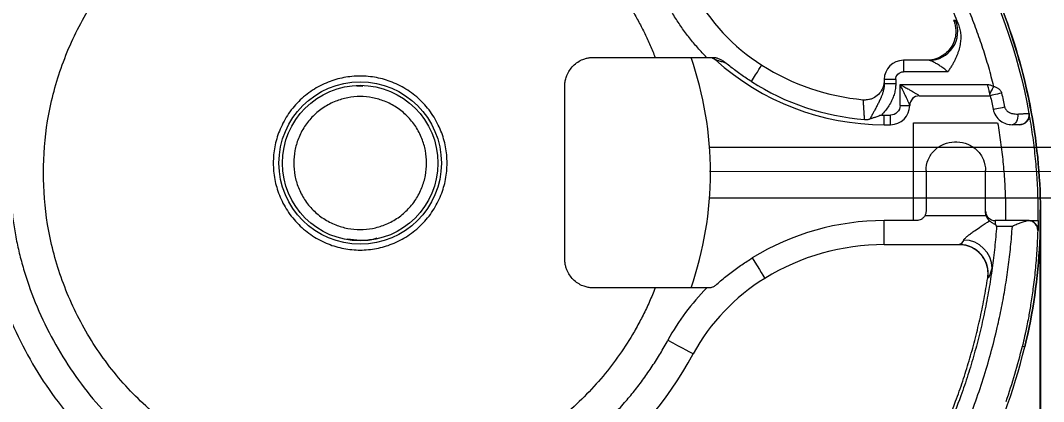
# Model space of a CAD drawing. Header units: millimetres. Extents: x 150 to 443, y 88 to 295.
# Drawn here: x 185.5 to 238.9, y 198.7 to 218.5 of the extents above; entities that cross this region are included whole.
import ezdxf

# ---------------------------------------------------------------- set-up
doc = ezdxf.new("R2010")
doc.units = ezdxf.units.MM
doc.header["$PDSIZE"] = -1
doc.dimstyles.new('ISO-25', dxfattribs={"dimtxt": 2.5, "dimasz": 2.5, "dimexe": 1.25, "dimexo": 0.625, "dimtad": 1, "dimtxsty": 'Standard', "dimcen": 2.5, "dimadec": 0, "dimazin": 0, "dimtfac": 1, "dimtmove": 0, "dimatfit": 3, "dimfxl": 1, "dimarcsym": 0})

# ---------------------------------------------------------------- blocks, each defined once
blk = doc.blocks.new('*D25')
at = {"color": 0, "lineweight": -2}
for p, q in [((238.683, 208.659), (238.683, 147.592)), ((270.734, 205.686), (270.734, 147.592)), ((241.183, 148.842), (268.234, 148.842)), ((270.734, 148.842), (378.651, 148.842))]:
    blk.add_line(p, q, dxfattribs=at)
at = {"color": 0}
for points in [[(241.183, 149.259), (241.183, 148.425), (238.683, 148.842)], [(268.234, 149.259), (268.234, 148.425), (270.734, 148.842)]]:
    blk.add_solid(points, dxfattribs=at)
at = {"layer": 'Defpoints', "color": 0}
for p in [(238.683, 209.284), (270.734, 206.311), (270.734, 148.842)]:
    blk.add_point(p, dxfattribs=at)
at = {"color": 0, "insert": (329.692, 150.717), "char_height": 2.5, "attachment_point": 5}
blk.add_mtext(' UL2468 26# red and black wire L=155±10mm', dxfattribs=at)

msp = doc.modelspace()

# ---------------------------------------------------------------- linework, layer by layer
at = {"color": 7, "linetype": 'Continuous', "lineweight": 15}
for p, q in [((234.265, 218.516), (234.163, 218.517)), ((215.391, 216.595), (218.604, 216.595)), ((218.604, 216.595), (221.286, 216.595)), ((231.547, 216.442), (231.547, 215.842)), ((232.883, 216.442), (231.547, 216.442)), ((233.863, 215.842), (231.547, 215.842)), ((203.219, 215.099), (203.045, 215.082)), ((203.361, 215.085), (203.219, 215.099)), ((213.889, 206.084), (213.889, 215.093)), ((230.546, 215.441), (230.546, 215.218)), ((231.146, 215.441), (230.546, 215.441)), ((231.146, 215.218), (230.546, 215.218)), ((231.146, 215.441), (231.146, 215.218)), ((231.374, 215.19), (235.932, 215.19)), ((231.374, 214.089), (231.374, 215.19)), ((232.375, 214.592), (232.375, 214.589)), ((232.375, 214.589), (236.077, 214.589)), ((231.374, 214.089), (231.875, 214.089)), ((230.397, 213.589), (230.546, 213.588)), ((230.546, 213.588), (230.874, 213.588)), ((230.546, 213.088), (230.546, 213.588)), ((230.874, 213.088), (230.874, 213.588)), ((238.093, 213.678), (238.104, 213.678)), ((230.546, 213.088), (230.874, 213.088)), ((232.081, 213.182), (236.459, 213.182)), ((232.081, 208.09), (232.081, 213.182)), ((234.218, 212.187), (234.336, 212.187)), ((232.726, 210.694), (232.726, 208.591)), ((235.829, 208.532), (235.829, 210.694)), ((230.546, 206.839), (230.546, 208.09)), ((232.225, 208.09), (230.546, 208.09)), ((235.86, 208.34), (232.659, 208.34)), ((236.329, 208.09), (236.329, 207.886)), ((238.043, 208.09), (236.329, 208.09)), ((238.065, 208.09), (238.043, 208.09)), ((237.229, 207.79), (236.404, 207.79)), ((238.548, 207.575), (238.565, 207.575)), ((230.546, 206.839), (234.478, 206.839)), ((235.941, 205.108), (235.956, 205.108)), ((218.604, 204.583), (215.391, 204.583)), ((221.291, 204.583), (218.604, 204.583)), ((237.75, 201.545), (237.753, 201.545)), ((237.753, 201.545), (237.876, 201.515))]:
    msp.add_line(p, q, dxfattribs=at)
at = {"color": 0, "linetype": 'Continuous', "lineweight": 15}
msp.add_line((262.733, 211.903), (221.436, 211.905), dxfattribs=at)
at = {"color": 1, "linetype": 'Continuous', "lineweight": 15}
for p, q in [((221.436, 210.668), (262.753, 210.64)), ((221.436, 209.284), (262.691, 209.253)), ((238.121, 208.09), (238.576, 208.09))]:
    msp.add_line(p, q, dxfattribs=at)
at = {"color": 7, "linetype": 'Continuous', "lineweight": 15, "flags": 128}
for points in [[(223.617, 215.333), (223.732, 215.514), (223.838, 215.681), (223.932, 215.83), (224.013, 215.957), (224.078, 216.059), (224.125, 216.133), (224.154, 216.179), (224.164, 216.194)], [(230.546, 215.386), (230.524, 215.18), (230.468, 215)], [(236.055, 214.686), (236.071, 214.717), (236.09, 214.756), (236.113, 214.8), (236.139, 214.85), (236.167, 214.904), (236.196, 214.962), (236.227, 215.022), (236.258, 215.083)], [(236.666, 214.73), (236.558, 214.705), (236.45, 214.681), (236.348, 214.657), (236.257, 214.636), (236.181, 214.618), (236.123, 214.605), (236.088, 214.597), (236.076, 214.594)], [(236.229, 213.889), (236.241, 213.892), (236.277, 213.899), (236.334, 213.911), (236.411, 213.926), (236.503, 213.945), (236.606, 213.966), (236.714, 213.988), (236.823, 214.01)], [(237.513, 213.644), (237.513, 213.539), (237.5, 213.436), (237.475, 213.34), (237.437, 213.255), (237.39, 213.184), (237.334, 213.131), (237.273, 213.099), (237.21, 213.088)], [(223.668, 206.149), (223.801, 205.932), (223.926, 205.728), (224.039, 205.544), (224.137, 205.385), (224.216, 205.256), (224.274, 205.16), (224.31, 205.102), (224.322, 205.082)], [(219.27, 201.866), (219.527, 201.726), (219.774, 201.591), (220.002, 201.467), (220.202, 201.359), (220.366, 201.269), (220.488, 201.203), (220.563, 201.162), (220.589, 201.149)]]:
    msp.add_lwpolyline(points, dxfattribs=at)
at = {"color": 7, "linetype": 'Continuous', "lineweight": 15}
for radius in [4.233, 4.05]:
    msp.add_circle((203.219, 211.089), radius, dxfattribs=at)
for centre, radius, start, end in [((229.742, 224.978), 10.406, 208.4802, 237.5819), ((232.878, 217.943), 1.501, 270.1926, 22.435), ((203.219, 210.589), 18.268, 340.806, 19.194), ((221.409, 216.094), 0.5, 48.0031, 68.7463), ((230.546, 226.243), 13.155, 228.0031, 270), ((230.546, 226.243), 11.904, 237.5819, 264.7324), ((231.547, 215.441), 1.001, 90, 180), ((230.546, 226.243), 12.925, 237.5819, 265.445), ((232.374, 214.092), 0.499, 89.8816, 179.8791), ((232.375, 214.089), 0.5, 90, 180), ((229.545, 215.386), 1.001, 264.7324, 289.7326), ((230.874, 214.089), 1.001, 270, 360), ((237.6, 213.588), 0.5, 270.0001, 10.2983), ((236.329, 208.591), 0.5, 180, 270), ((230.546, 194.935), 13.155, 90, 121.5205), ((234.671, 205.576), 1.504, 1.46, 89.1562), ((230.546, 194.935), 11.904, 90, 121.5205), ((234.474, 205.339), 1.5, 351.1345, 89.8652), ((229.807, 196.138), 10.492, 121.5205, 151.4766), ((203.219, 210.589), 19.77, 306.3335, 331.4766), ((203.189, 210.189), 35.626, 341.1276, 345.9595)]:
    msp.add_arc(centre, radius, start, end, dxfattribs=at)
for points, knots in [([(219.889, 235.051), (220.05, 234.956), (220.371, 234.767), (220.847, 234.474), (221.319, 234.174), (221.785, 233.867), (222.245, 233.552), (222.701, 233.229), (223.151, 232.899), (223.596, 232.562), (224.036, 232.217), (225.059, 231.388), (226.605, 230.002), (228.552, 227.942), (230.322, 225.729), (231.584, 223.85), (232.444, 222.397), (232.981, 221.417), (233.485, 220.421), (233.959, 219.409), (234.247, 218.721), (234.391, 218.377)], [0, 0, 0, 0, 0.0248713, 0.0497167, 0.0745426, 0.0993557, 0.1241627, 0.1489701, 0.1737847, 0.198613, 0.2234616, 0.2483372, 0.3741588, 0.5000041, 0.6258256, 0.751671, 0.801386, 0.8510234, 0.9006362, 0.9502774, 1, 1, 1, 1]), ([(218.604, 204.583), (218.557, 204.463), (218.461, 204.223), (218.308, 203.868), (218.146, 203.517), (217.977, 203.17), (217.799, 202.826), (217.613, 202.487), (217.247, 201.855), (216.66, 200.955), (215.775, 199.828), (214.786, 198.77), (213.322, 197.459), (211.271, 196.066), (208.558, 194.866), (205.719, 194.178), (202.893, 193.998), (200.149, 194.285), (197.489, 195.015), (194.922, 196.211), (192.528, 197.884), (190.437, 199.989), (188.755, 202.433), (187.554, 205.095), (186.854, 207.839), (186.628, 210.589), (186.854, 213.338), (187.554, 216.083), (188.755, 218.745), (190.437, 221.189), (192.528, 223.294), (194.922, 224.967), (197.489, 226.162), (200.149, 226.893), (202.893, 227.18), (205.719, 227), (208.558, 226.311), (211.271, 225.112), (213.322, 223.719), (214.786, 222.408), (215.775, 221.351), (216.66, 220.223), (217.3, 219.242), (217.756, 218.439), (218.065, 217.837), (218.351, 217.223), (218.52, 216.804), (218.604, 216.595)], [0, 0, 0, 0, 0.004238, 0.008471, 0.0127, 0.016928, 0.021158, 0.025391, 0.029631, 0.045125, 0.060625, 0.076612, 0.092605, 0.12507, 0.157534, 0.189483, 0.220448, 0.250047, 0.279645, 0.31061, 0.342559, 0.375024, 0.407488, 0.439437, 0.470402, 0.500001, 0.529599, 0.560564, 0.592513, 0.624978, 0.657442, 0.689391, 0.720356, 0.749955, 0.779553, 0.810519, 0.842467, 0.874932, 0.907396, 0.923383, 0.939376, 0.954871, 0.97037, 0.977783, 0.985184, 0.992585, 1, 1, 1, 1]), ([(236.258, 215.083), (236.216, 215.25), (236.132, 215.583), (235.995, 216.079), (235.849, 216.573), (235.695, 217.064), (235.531, 217.552), (235.358, 218.037), (235.176, 218.519), (234.921, 219.157), (234.581, 219.946), (234.138, 220.876), (233.663, 221.79), (233.319, 222.384), (233.146, 222.681)], [0, 0, 0, 0, 0.062569, 0.125076, 0.187542, 0.249989, 0.312438, 0.37491, 0.437427, 0.500011, 0.625081, 0.749989, 0.874905, 1, 1, 1, 1]), ([(237.876, 201.515), (238.304, 203.291), (238.566, 205.108), (238.75, 208.758), (238.673, 210.592), (238.18, 214.213), (237.765, 216.001), (236.613, 219.469), (235.875, 221.15), (234.988, 222.748)], [0, 0, 0, 0, 0.25, 0.25, 0.5, 0.5, 0.75, 0.75, 1, 1, 1, 1]), ([(234.996, 222.733), (235.881, 221.136), (236.618, 219.456), (237.768, 215.99), (238.182, 214.204), (238.673, 210.585), (238.75, 208.752), (238.565, 205.105), (238.303, 203.29), (237.876, 201.515)], [0, 0, 0, 0, 0.25, 0.25, 0.5, 0.5, 0.75, 0.75, 1, 1, 1, 1]), ([(221.286, 216.595), (221.207, 216.676), (221.049, 216.838), (220.822, 217.089), (220.601, 217.345), (220.388, 217.607), (220.183, 217.875), (219.986, 218.148), (219.797, 218.428), (219.615, 218.713), (219.44, 219.003), (219.331, 219.201), (219.276, 219.3)], [0, 0, 0, 0, 0.100487, 0.200649, 0.300568, 0.400325, 0.5, 0.599675, 0.699432, 0.799351, 0.899513, 1, 1, 1, 1]), ([(234.163, 218.517), (234.178, 218.479), (234.208, 218.402), (234.24, 218.281), (234.263, 218.159), (234.276, 218.036), (234.279, 217.914), (234.266, 217.713), (234.203, 217.432), (234.04, 217.109), (233.797, 216.825), (233.479, 216.598), (233.143, 216.477), (232.898, 216.444), (232.794, 216.443), (232.769, 216.442)], [0, 0, 0, 0, 0.042114, 0.084406, 0.126652, 0.168622, 0.210086, 0.250821, 0.372912, 0.50043, 0.615268, 0.750226, 0.894215, 0.974155, 1, 1, 1, 1]), ([(234.391, 218.377), (234.408, 218.333), (234.442, 218.245), (234.48, 218.11), (234.509, 217.973), (234.528, 217.833), (234.537, 217.692), (234.535, 217.548), (234.524, 217.403), (234.503, 217.256), (234.472, 217.106), (234.431, 216.955), (234.379, 216.801), (234.318, 216.646), (234.247, 216.489), (234.166, 216.329), (234.075, 216.168), (233.974, 216.004), (233.901, 215.897), (233.863, 215.842)], [0, 0, 0, 0, 0.05233, 0.104229, 0.155968, 0.20782, 0.260055, 0.31294, 0.366729, 0.421667, 0.47798, 0.535882, 0.595567, 0.657214, 0.720983, 0.787021, 0.85546, 0.926417, 1, 1, 1, 1]), ([(213.889, 215.093), (213.89, 215.131), (213.892, 215.207), (213.905, 215.319), (213.926, 215.43), (213.955, 215.539), (214.015, 215.707), (214.126, 215.924), (214.322, 216.162), (214.56, 216.358), (214.799, 216.481), (215.016, 216.552), (215.202, 216.588), (215.328, 216.593), (215.391, 216.595)], [0, 0, 0, 0, 0.048277, 0.096159, 0.14392, 0.191837, 0.240186, 0.370003, 0.500048, 0.629866, 0.759911, 0.840105, 0.919707, 1, 1, 1, 1]), ([(221.286, 216.595), (221.336, 216.595), (221.44, 216.595), (221.543, 216.595), (221.597, 216.595)], [0, 0, 0, 0, 0.482171, 1, 1, 1, 1]), ([(221.597, 216.595), (221.621, 216.594), (221.67, 216.593), (221.744, 216.581), (221.819, 216.564), (221.895, 216.539), (222.004, 216.493), (222.143, 216.419), (222.246, 216.339), (222.297, 216.299)], [0, 0, 0, 0, 0.094637, 0.191117, 0.290308, 0.393012, 0.499959, 0.748156, 1, 1, 1, 1]), ([(221.587, 216.562), (221.617, 216.549), (221.675, 216.525), (221.73, 216.482), (221.757, 216.461)], [0, 0, 0, 0, 0.506068, 1, 1, 1, 1]), ([(222.297, 216.299), (222.254, 216.312), (222.173, 216.336), (222.06, 216.37), (221.964, 216.399), (221.885, 216.423), (221.823, 216.442), (221.778, 216.456), (221.749, 216.465), (221.745, 216.466), (221.743, 216.466)], [0, 0, 0, 0, 0.182391, 0.346203, 0.491906, 0.620294, 0.732662, 0.83107, 0.918679, 1, 1, 1, 1]), ([(223.617, 215.333), (223.525, 215.392), (223.342, 215.51), (223.074, 215.696), (222.81, 215.889), (222.55, 216.09), (222.382, 216.229), (222.297, 216.299)], [0, 0, 0, 0, 0.1993596, 0.3990449, 0.5990504, 0.7993706, 1, 1, 1, 1]), ([(233.863, 215.842), (233.839, 215.862), (233.786, 215.907), (233.696, 215.978), (233.573, 216.07), (233.447, 216.157), (233.298, 216.25), (233.164, 216.329), (233.044, 216.39), (232.966, 216.423), (232.915, 216.439), (232.893, 216.441), (232.883, 216.442)], [0, 0, 0, 0, 0.069295, 0.152692, 0.250209, 0.409097, 0.50016, 0.662719, 0.794777, 0.871753, 0.939796, 1, 1, 1, 1]), ([(203.219, 206.557), (202.934, 206.557), (202.364, 206.61), (201.521, 206.857), (200.716, 207.273), (199.992, 207.862), (199.403, 208.587), (198.986, 209.391), (198.74, 210.235), (198.661, 211.089), (198.74, 211.943), (198.986, 212.786), (199.403, 213.591), (199.992, 214.316), (200.716, 214.905), (201.521, 215.321), (202.364, 215.568), (203.219, 215.647), (204.073, 215.568), (204.916, 215.321), (205.721, 214.905), (206.446, 214.316), (207.035, 213.591), (207.451, 212.787), (207.698, 211.943), (207.776, 211.089), (207.698, 210.235), (207.451, 209.392), (207.035, 208.587), (206.446, 207.862), (205.721, 207.273), (204.916, 206.857), (204.073, 206.61), (203.504, 206.557), (203.219, 206.557)], [0, 0, 0, 0, 0.029998, 0.060005, 0.092161, 0.125, 0.157838, 0.189994, 0.219988, 0.25, 0.279993, 0.310005, 0.342161, 0.375, 0.407838, 0.439994, 0.469988, 0.5, 0.529993, 0.560005, 0.592161, 0.625, 0.657838, 0.689994, 0.719988, 0.75, 0.779993, 0.810005, 0.842161, 0.875, 0.907838, 0.939994, 0.969993, 1, 1, 1, 1]), ([(231.146, 215.441), (231.146, 215.546), (231.189, 215.65), (231.338, 215.799), (231.442, 215.842), (231.547, 215.842)], [0, 0, 0, 0, 0.5, 0.5, 1, 1, 1, 1]), ([(230.469, 215.003), (230.418, 214.906), (230.316, 214.712), (230.055, 214.502), (229.757, 214.377), (229.552, 214.372), (229.454, 214.37)], [0, 0, 0, 0, 0.2578211, 0.518383, 0.7691593, 1, 1, 1, 1]), ([(230.546, 215.218), (230.545, 215.18), (230.543, 215.107), (230.53, 215.001), (230.511, 214.902), (230.488, 214.81), (230.463, 214.725), (230.436, 214.646), (230.409, 214.575), (230.383, 214.51), (230.358, 214.453), (230.336, 214.403), (230.315, 214.36), (230.298, 214.325), (230.285, 214.296), (230.274, 214.276), (230.239, 214.205), (230.173, 214.079), (230.095, 213.931), (230.019, 213.79), (229.944, 213.653), (229.867, 213.51), (229.82, 213.418), (229.803, 213.386)], [0, 0, 0, 0, 0.055511, 0.108109, 0.157988, 0.20518, 0.249609, 0.291127, 0.32955, 0.364675, 0.3963, 0.42423, 0.448287, 0.468326, 0.484209, 0.495824, 0.503088, 0.605251, 0.712986, 0.758473, 0.847286, 0.946822, 1, 1, 1, 1]), ([(231.146, 215.218), (231.145, 215.175), (231.144, 215.091), (231.13, 214.965), (231.108, 214.838), (231.078, 214.712), (231.039, 214.586), (230.991, 214.461), (230.913, 214.288), (230.791, 214.072), (230.612, 213.821), (230.47, 213.667), (230.397, 213.589)], [0, 0, 0, 0, 0.068763, 0.137775, 0.207358, 0.277826, 0.34948, 0.422607, 0.497478, 0.659032, 0.825888, 1, 1, 1, 1]), ([(231.374, 215.19), (231.419, 215.164), (231.503, 215.116), (231.622, 215.047), (231.727, 214.987), (231.819, 214.934), (231.896, 214.89), (231.971, 214.847), (232.038, 214.808), (232.106, 214.77), (232.166, 214.733), (232.231, 214.693), (232.292, 214.655), (232.339, 214.624), (232.369, 214.602), (232.373, 214.595), (232.375, 214.592)], [0, 0, 0, 0, 0.110706, 0.210418, 0.299143, 0.376894, 0.443688, 0.499555, 0.573229, 0.62281, 0.682376, 0.749411, 0.822824, 0.887729, 0.945951, 1, 1, 1, 1]), ([(231.875, 214.093), (231.875, 214.096), (231.874, 214.102), (231.87, 214.119), (231.863, 214.141), (231.85, 214.177), (231.828, 214.224), (231.791, 214.304), (231.739, 214.421), (231.656, 214.597), (231.567, 214.784), (231.469, 214.991), (231.41, 215.116), (231.374, 215.19)], [0, 0, 0, 0, 0.024601, 0.053103, 0.08594, 0.123395, 0.189281, 0.249712, 0.362795, 0.49971, 0.700887, 0.821029, 1, 1, 1, 1]), ([(235.932, 215.19), (235.964, 215.182), (236.02, 215.168), (236.104, 215.145), (236.182, 215.119), (236.234, 215.095), (236.258, 215.083)], [0, 0, 0, 0, 0.291232, 0.50025, 0.763841, 1, 1, 1, 1]), ([(236.055, 214.686), (236.052, 214.698), (236.046, 214.722), (236.035, 214.767), (236.023, 214.818), (236.005, 214.896), (235.974, 215.019), (235.947, 215.128), (235.932, 215.19)], [0, 0, 0, 0, 0.1049125, 0.2140952, 0.3275896, 0.4454328, 0.6893585, 1, 1, 1, 1]), ([(236.258, 215.083), (236.284, 215.075), (236.333, 215.059), (236.402, 215.029), (236.465, 214.993), (236.529, 214.947), (236.59, 214.888), (236.641, 214.813), (236.658, 214.758), (236.666, 214.73)], [0, 0, 0, 0, 0.141186, 0.275025, 0.40269, 0.525531, 0.694141, 0.84975, 1, 1, 1, 1]), ([(203.219, 207.626), (203.001, 207.626), (202.566, 207.666), (201.919, 207.855), (201.303, 208.173), (200.753, 208.623), (200.303, 209.173), (199.985, 209.789), (199.795, 210.436), (199.735, 211.089), (199.795, 211.742), (199.985, 212.388), (200.302, 213.004), (200.753, 213.554), (201.303, 214.005), (201.919, 214.323), (202.566, 214.512), (203.219, 214.572), (203.872, 214.512), (204.518, 214.323), (205.134, 214.005), (205.684, 213.555), (206.135, 213.005), (206.452, 212.389), (206.642, 211.742), (206.702, 211.089), (206.642, 210.436), (206.453, 209.789), (206.135, 209.173), (205.684, 208.623), (205.134, 208.173), (204.518, 207.855), (203.872, 207.666), (203.436, 207.625), (203.219, 207.626)], [0, 0, 0, 0, 0.029995, 0.060002, 0.092488, 0.125, 0.157486, 0.189998, 0.219987, 0.25, 0.279989, 0.310002, 0.342488, 0.375, 0.407486, 0.439998, 0.469987, 0.5, 0.529989, 0.560002, 0.592488, 0.625, 0.657486, 0.689998, 0.719987, 0.75, 0.779989, 0.810002, 0.842488, 0.875, 0.907486, 0.939998, 0.969993, 1, 1, 1, 1]), ([(236.076, 214.594), (236.075, 214.598), (236.073, 214.605), (236.069, 214.625), (236.063, 214.651), (236.057, 214.674), (236.055, 214.686)], [0, 0, 0, 0, 0.245731, 0.494209, 0.745584, 1, 1, 1, 1]), ([(229.519, 213.359), (229.517, 213.398), (229.513, 213.475), (229.507, 213.581), (229.501, 213.678), (229.496, 213.765), (229.491, 213.842), (229.487, 213.91), (229.483, 213.969), (229.479, 214.021), (229.476, 214.065), (229.471, 214.142), (229.464, 214.238), (229.458, 214.327), (229.454, 214.38), (229.453, 214.386), (229.453, 214.389)], [0, 0, 0, 0, 0.066808, 0.129898, 0.189273, 0.244934, 0.296882, 0.34512, 0.389649, 0.43047, 0.467584, 0.500993, 0.634687, 0.762377, 0.884126, 1, 1, 1, 1]), ([(231.374, 214.089), (231.374, 213.956), (231.322, 213.829), (231.134, 213.641), (231.007, 213.588), (230.874, 213.588)], [0, 0, 0, 0, 0.5, 0.5, 1, 1, 1, 1]), ([(236.823, 214.01), (236.827, 213.993), (236.836, 213.958), (236.862, 213.909), (236.896, 213.862), (236.949, 213.805), (237.023, 213.747), (237.128, 213.694), (237.248, 213.66), (237.382, 213.641), (237.468, 213.643), (237.513, 213.644)], [0, 0, 0, 0, 0.057975, 0.118169, 0.182367, 0.252047, 0.376321, 0.498666, 0.651272, 0.817249, 1, 1, 1, 1]), ([(230.397, 213.589), (230.372, 213.58), (230.274, 213.542), (230.154, 213.498), (230.035, 213.459), (229.965, 213.439), (229.887, 213.415), (229.833, 213.396), (229.803, 213.386)], [0, 0, 0, 0, 0.1262361, 0.4998921, 0.6085741, 0.7224498, 0.8466634, 1, 1, 1, 1]), ([(236.229, 213.889), (236.277, 213.652), (236.416, 213.435), (236.79, 213.15), (237.017, 213.088), (237.21, 213.088)], [0, 0, 0, 0, 0.5, 0.5, 1, 1, 1, 1]), ([(237.513, 213.644), (237.544, 213.646), (237.605, 213.65), (237.688, 213.655), (237.765, 213.659), (237.834, 213.663), (237.894, 213.667), (237.947, 213.67), (237.992, 213.672), (238.028, 213.674), (238.057, 213.676), (238.077, 213.677), (238.09, 213.678), (238.092, 213.678), (238.093, 213.678)], [0, 0, 0, 0, 0.088166, 0.175438, 0.26182, 0.347317, 0.431933, 0.515671, 0.598539, 0.68054, 0.761681, 0.841967, 0.921405, 1, 1, 1, 1]), ([(238.104, 213.678), (238.108, 213.654), (238.114, 213.606), (238.111, 213.533), (238.096, 213.449), (238.061, 213.357), (238, 213.266), (237.92, 213.189), (237.826, 213.132), (237.722, 213.094), (237.649, 213.09), (237.612, 213.088)], [0, 0, 0, 0, 0.083053, 0.165802, 0.250016, 0.373587, 0.499967, 0.623332, 0.749838, 0.8741, 1, 1, 1, 1]), ([(238.576, 208.09), (238.577, 208.278), (238.579, 208.653), (238.569, 209.215), (238.549, 209.776), (238.517, 210.336), (238.476, 210.895), (238.423, 211.454), (238.36, 212.011), (238.286, 212.568), (238.202, 213.124), (238.137, 213.493), (238.104, 213.678)], [0, 0, 0, 0, 0.100219, 0.200292, 0.300256, 0.400146, 0.5, 0.599854, 0.699744, 0.799708, 0.899781, 1, 1, 1, 1]), ([(229.519, 213.359), (229.544, 213.358), (229.594, 213.355), (229.666, 213.359), (229.736, 213.368), (229.781, 213.38), (229.803, 213.386)], [0, 0, 0, 0, 0.261196, 0.514993, 0.76122, 1, 1, 1, 1]), ([(236.459, 213.182), (236.487, 213.014), (236.545, 212.677), (236.619, 212.17), (236.684, 211.663), (236.74, 211.155), (236.786, 210.646), (236.823, 210.136), (236.851, 209.626), (236.868, 209.115), (236.878, 208.603), (236.876, 208.261), (236.875, 208.09)], [0, 0, 0, 0, 0.100205, 0.200273, 0.300239, 0.400137, 0.5, 0.599863, 0.699761, 0.799727, 0.899795, 1, 1, 1, 1]), ([(237.6, 213.088), (237.599, 213.088), (237.597, 213.088), (237.584, 213.088), (237.563, 213.088), (237.533, 213.088), (237.478, 213.088), (237.381, 213.088), (237.267, 213.088), (237.21, 213.088)], [0, 0, 0, 0, 0.100123, 0.199381, 0.298617, 0.398673, 0.500374, 0.748908, 1, 1, 1, 1]), ([(232.726, 210.694), (232.726, 210.89), (232.765, 211.085), (232.914, 211.446), (233.025, 211.612), (233.301, 211.888), (233.467, 211.999), (233.828, 212.148), (234.023, 212.187), (234.218, 212.187)], [0, 0, 0, 0, 0.25, 0.25, 0.5, 0.5, 0.75, 0.75, 1, 1, 1, 1]), ([(234.336, 212.187), (234.532, 212.187), (234.727, 212.148), (235.088, 211.999), (235.253, 211.888), (235.53, 211.612), (235.64, 211.446), (235.79, 211.085), (235.829, 210.89), (235.829, 210.694)], [0, 0, 0, 0, 0.25, 0.25, 0.5, 0.5, 0.75, 0.75, 1, 1, 1, 1]), ([(232.726, 208.591), (232.725, 208.569), (232.723, 208.525), (232.71, 208.461), (232.689, 208.398), (232.669, 208.36), (232.659, 208.34)], [0, 0, 0, 0, 0.252195, 0.5, 0.747805, 1, 1, 1, 1]), ([(183.57, 208.408), (183.726, 206.998), (184.035, 205.605), (184.943, 202.918), (185.542, 201.623), (187.003, 199.192), (187.865, 198.055), (189.811, 195.991), (190.896, 195.065), (192.067, 194.265)], [0, 0, 0, 0, 0.25, 0.25, 0.5, 0.5, 0.75, 0.75, 1, 1, 1, 1]), ([(185.07, 208.505), (185.087, 208.364), (185.122, 208.081), (185.187, 207.659), (185.262, 207.237), (185.348, 206.816), (185.444, 206.397), (185.551, 205.978), (185.669, 205.56), (185.797, 205.143), (186.095, 204.252), (186.641, 202.908), (187.562, 201.183), (188.653, 199.559), (189.657, 198.357), (190.472, 197.515), (191.039, 196.978), (191.625, 196.47), (192.229, 195.988), (192.648, 195.692), (192.857, 195.544)], [0, 0, 0, 0, 0.027411, 0.054856, 0.082353, 0.109918, 0.137568, 0.165321, 0.193191, 0.221196, 0.24935, 0.374284, 0.499978, 0.625645, 0.750619, 0.801184, 0.851308, 0.901088, 0.950619, 1, 1, 1, 1]), ([(232.659, 208.34), (232.647, 208.322), (232.624, 208.285), (232.58, 208.235), (232.531, 208.192), (232.458, 208.144), (232.356, 208.1), (232.269, 208.093), (232.225, 208.09)], [0, 0, 0, 0, 0.126093, 0.250189, 0.374464, 0.501086, 0.750288, 1, 1, 1, 1]), ([(234.693, 207.08), (234.701, 207.093), (234.717, 207.119), (234.754, 207.162), (234.799, 207.209), (234.855, 207.26), (234.92, 207.315), (234.995, 207.375), (235.081, 207.439), (235.176, 207.508), (235.346, 207.627), (235.631, 207.815), (235.886, 207.981), (236.032, 208.076)], [0, 0, 0, 0, 0.0395017, 0.0822966, 0.1288187, 0.1794062, 0.2343221, 0.2937721, 0.3579182, 0.4268893, 0.5007892, 0.7156179, 1, 1, 1, 1]), ([(235.86, 208.34), (235.851, 208.372), (235.833, 208.435), (235.83, 208.5), (235.829, 208.532)], [0, 0, 0, 0, 0.5059555, 1, 1, 1, 1]), ([(236.032, 208.076), (236.013, 208.094), (235.974, 208.13), (235.927, 208.194), (235.888, 208.264), (235.869, 208.315), (235.86, 208.34)], [0, 0, 0, 0, 0.249225, 0.495952, 0.744731, 1, 1, 1, 1]), ([(236.329, 207.886), (236.302, 207.9), (236.249, 207.927), (236.172, 207.973), (236.099, 208.021), (236.054, 208.058), (236.032, 208.076)], [0, 0, 0, 0, 0.2654163, 0.5002348, 0.7605411, 1, 1, 1, 1]), ([(238.095, 208.087), (238.072, 208.085), (238.024, 208.079), (237.947, 208.062), (237.862, 208.039), (237.769, 208.009), (237.643, 207.964), (237.463, 207.89), (237.315, 207.827), (237.229, 207.79)], [0, 0, 0, 0, 0.0850011, 0.1772883, 0.2772388, 0.3851395, 0.5012085, 0.7107882, 1, 1, 1, 1]), ([(238.565, 207.575), (238.567, 207.635), (238.558, 207.7), (238.511, 207.827), (238.473, 207.888), (238.375, 207.989), (238.315, 208.029), (238.19, 208.079), (238.125, 208.09), (238.065, 208.09)], [0, 0, 0, 0, 0.25, 0.25, 0.5, 0.5, 0.75, 0.75, 1, 1, 1, 1]), ([(238.548, 207.575), (238.548, 207.589), (238.548, 207.617), (238.544, 207.658), (238.536, 207.7), (238.525, 207.742), (238.504, 207.798), (238.468, 207.864), (238.414, 207.932), (238.348, 207.991), (238.273, 208.038), (238.189, 208.072), (238.126, 208.082), (238.095, 208.087)], [0, 0, 0, 0, 0.044007, 0.090108, 0.139388, 0.192736, 0.250857, 0.370161, 0.500503, 0.626183, 0.750088, 0.878247, 1, 1, 1, 1]), ([(209.58, 176.667), (209.774, 176.705), (210.162, 176.781), (210.741, 176.907), (211.318, 177.043), (211.891, 177.189), (212.462, 177.345), (213.03, 177.511), (213.596, 177.687), (214.159, 177.873), (215.405, 178.308), (217.306, 179.078), (219.81, 180.341), (222.226, 181.818), (225.318, 184.087), (228.823, 187.415), (231.714, 191.287), (233.603, 194.625), (234.786, 197.198), (235.744, 199.834), (236.327, 201.964), (236.67, 203.564), (236.861, 204.613), (237.018, 205.667), (237.144, 206.726), (237.201, 207.435), (237.229, 207.79)], [0, 0, 0, 0, 0.013254, 0.026495, 0.039725, 0.052951, 0.066174, 0.0794, 0.092632, 0.105874, 0.119131, 0.181143, 0.243166, 0.306939, 0.370724, 0.500002, 0.629279, 0.693052, 0.756837, 0.818849, 0.880872, 0.904719, 0.928532, 0.952335, 0.976149, 1, 1, 1, 1]), ([(236.404, 207.79), (236.39, 207.608), (236.362, 207.244), (236.308, 206.7), (236.247, 206.156), (236.199, 205.795), (236.175, 205.614)], [0, 0, 0, 0, 0.250116, 0.500109, 0.750048, 1, 1, 1, 1]), ([(236.404, 207.79), (236.404, 207.799), (236.403, 207.818), (236.388, 207.845), (236.363, 207.868), (236.341, 207.88), (236.329, 207.886)], [0, 0, 0, 0, 0.214204, 0.432589, 0.68403, 1, 1, 1, 1]), ([(238.548, 207.575), (238.542, 207.398), (238.53, 207.046), (238.501, 206.524), (238.464, 206.011), (238.418, 205.508), (238.365, 205.014), (238.29, 204.411), (238.192, 203.746), (238.081, 203.105), (237.989, 202.63), (237.923, 202.312), (237.872, 202.077), (237.838, 201.926), (237.814, 201.819), (237.798, 201.748), (237.784, 201.688), (237.772, 201.638), (237.763, 201.599), (237.757, 201.571), (237.752, 201.552), (237.751, 201.547), (237.75, 201.545)], [0, 0, 0, 0, 0.086972, 0.172481, 0.256527, 0.339112, 0.420234, 0.499894, 0.637053, 0.75003, 0.819266, 0.875107, 0.909446, 0.937646, 0.951541, 0.963642, 0.973956, 0.982496, 0.98928, 0.99435, 0.99781, 1, 1, 1, 1]), ([(202.538, 207.146), (202.764, 207.117), (203.249, 207.055), (203.785, 207.087), (204.069, 207.176), (204.103, 207.187)], [0, 0, 0, 0, 0.433816, 0.93229, 1, 1, 1, 1]), ([(235.941, 205.108), (235.947, 205.151), (235.958, 205.237), (235.96, 205.367), (235.952, 205.496), (235.933, 205.624), (235.887, 205.813), (235.789, 206.055), (235.603, 206.323), (235.366, 206.546), (235.116, 206.694), (234.88, 206.782), (234.668, 206.83), (234.524, 206.836), (234.451, 206.839)], [0, 0, 0, 0, 0.0504162, 0.1002537, 0.1498926, 0.1997174, 0.2501086, 0.3749529, 0.499981, 0.6246112, 0.7498031, 0.8333321, 0.9161489, 1, 1, 1, 1]), ([(215.391, 204.583), (215.353, 204.584), (215.277, 204.585), (215.165, 204.599), (215.054, 204.62), (214.945, 204.649), (214.777, 204.708), (214.56, 204.82), (214.322, 205.015), (214.127, 205.254), (214.003, 205.493), (213.933, 205.71), (213.896, 205.896), (213.891, 206.021), (213.889, 206.084)], [0, 0, 0, 0, 0.048277, 0.096159, 0.14392, 0.191837, 0.240186, 0.370003, 0.500048, 0.629866, 0.759911, 0.840105, 0.919707, 1, 1, 1, 1]), ([(221.743, 204.712), (221.834, 204.792), (222.013, 204.951), (222.288, 205.178), (222.563, 205.394), (222.839, 205.598), (223.115, 205.792), (223.391, 205.976), (223.576, 206.092), (223.668, 206.149)], [0, 0, 0, 0, 0.150753, 0.298874, 0.444363, 0.58722, 0.727445, 0.865039, 1, 1, 1, 1]), ([(236.175, 205.614), (236.148, 205.425), (236.093, 205.047), (236, 204.483), (235.897, 203.92), (235.785, 203.36), (235.663, 202.803), (235.532, 202.247), (235.391, 201.694), (235.241, 201.144), (235.081, 200.595), (234.911, 200.049), (234.732, 199.506), (234.222, 198.042), (233.246, 195.706), (231.557, 192.629), (229.556, 189.745), (227.776, 187.685), (226.415, 186.314), (225.583, 185.531), (224.724, 184.778), (223.84, 184.055), (222.932, 183.36), (222.307, 182.923), (221.994, 182.705)], [0, 0, 0, 0, 0.020664, 0.041298, 0.061908, 0.0825, 0.10308, 0.123655, 0.144229, 0.16481, 0.185403, 0.206015, 0.226652, 0.247319, 0.373652, 0.500004, 0.626338, 0.75269, 0.793987, 0.835188, 0.87634, 0.917494, 0.958698, 1, 1, 1, 1]), ([(222.052, 182.936), (222.204, 183.042), (222.507, 183.255), (222.956, 183.582), (223.398, 183.916), (223.834, 184.258), (224.265, 184.606), (224.689, 184.962), (225.108, 185.325), (225.52, 185.694), (225.926, 186.071), (226.326, 186.455), (226.721, 186.846), (227.769, 187.921), (229.376, 189.776), (231.325, 192.563), (232.982, 195.533), (234.023, 197.958), (234.644, 199.724), (234.977, 200.782), (235.273, 201.85), (235.534, 202.927), (235.76, 204.013), (235.881, 204.743), (235.941, 205.108)], [0, 0, 0, 0, 0.020673, 0.041317, 0.061939, 0.082543, 0.103136, 0.123723, 0.144311, 0.164905, 0.185511, 0.206134, 0.226781, 0.247457, 0.373721, 0.500004, 0.626268, 0.752552, 0.793868, 0.835092, 0.876271, 0.917451, 0.958679, 1, 1, 1, 1]), ([(221.743, 204.712), (221.728, 204.698), (221.697, 204.672), (221.644, 204.64), (221.579, 204.611), (221.5, 204.588), (221.439, 204.585), (221.409, 204.583)], [0, 0, 0, 0, 0.166914, 0.332506, 0.499647, 0.749733, 1, 1, 1, 1]), ([(214.098, 195.913), (214.216, 196.002), (214.451, 196.179), (214.796, 196.456), (215.134, 196.739), (215.465, 197.031), (215.789, 197.33), (216.105, 197.637), (216.414, 197.952), (216.716, 198.275), (217.088, 198.694), (217.522, 199.215), (218.003, 199.848), (218.455, 200.5), (218.881, 201.171), (219.14, 201.634), (219.27, 201.866)], [0, 0, 0, 0, 0.055702, 0.111292, 0.166802, 0.222266, 0.277714, 0.33318, 0.388697, 0.444298, 0.500013, 0.60019, 0.700087, 0.799894, 0.899802, 1, 1, 1, 1]), ([(221.001, 179.186), (223.079, 180.38), (225.036, 181.783), (228.632, 184.952), (230.269, 186.719), (233.159, 190.542), (234.411, 192.6), (236.479, 196.924), (237.295, 199.19), (237.876, 201.515)], [0, 0, 0, 0, 0.25, 0.25, 0.5, 0.5, 0.75, 0.75, 1, 1, 1, 1])]:
    msp.add_open_spline(points, degree=3, knots=knots, dxfattribs=at)
for points in [[(234.877, 222.682), (236.43, 219.882), (237.521, 216.827), (238.093, 213.678)], [(234.391, 218.377), (234.333, 218.467), (234.289, 218.516), (234.265, 218.516)], [(236.076, 214.594), (236.13, 214.36), (236.181, 214.125), (236.229, 213.889)], [(236.666, 214.73), (236.721, 214.491), (236.774, 214.251), (236.823, 214.01)], [(231.875, 214.093), (231.875, 214.092), (231.875, 214.089), (231.875, 214.089), (231.875, 214.089)], [(238.095, 208.087), (238.078, 208.089), (238.06, 208.09), (238.043, 208.09)], [(238.576, 208.09), (238.574, 207.918), (238.57, 207.747), (238.565, 207.575)], [(234.693, 207.08), (234.607, 206.924), (234.529, 206.839), (234.478, 206.839)], [(235.956, 205.108), (236.007, 205.109), (236.087, 205.288), (236.175, 205.614)], [(221.291, 204.583), (220.492, 203.777), (219.811, 202.862), (219.27, 201.866)], [(221.409, 204.583), (221.369, 204.583), (221.33, 204.583), (221.291, 204.583)]]:
    msp.add_open_spline(points, degree=3, dxfattribs=at)

# ---------------------------------------------------------------- dimensions: what is measured, and where the dimension line sits
dim = msp.add_linear_dim(base=(270.734, 148.842), p1=(238.683, 209.284), p2=(270.734, 206.311), text=' UL2468 26# red and black wire L=155±10mm', dimstyle='ISO-25')
dim.commit()
dim.dimension.update_dxf_attribs({"geometry": '*D25', "text_midpoint": (329.692, 148.842), "dimtype": 160})

doc.saveas('drawing.dxf')
